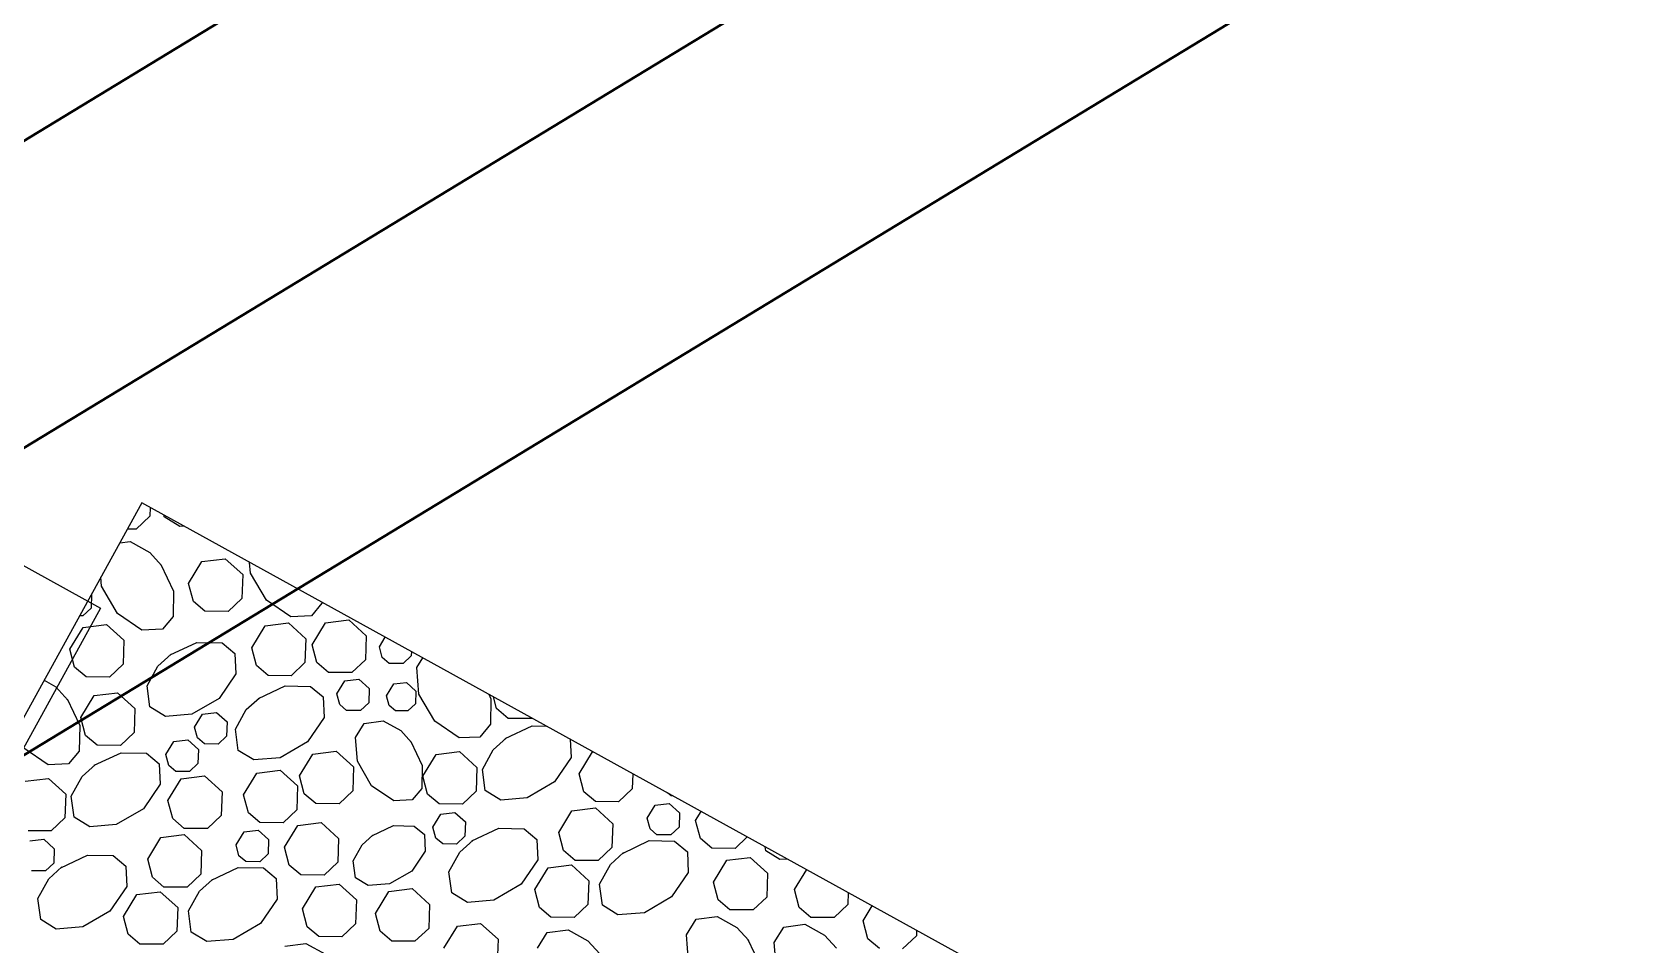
# Model space of a CAD drawing. Header units: inches. Extents: x -5337 to 1057, y 15227 to 19227.
# Drawn here: x -3595.74 to -3577.38, y 16337.01 to 16347.43 of the extents above; entities that cross this region are included whole.
import ezdxf

# ---------------------------------------------------------------- set-up
doc = ezdxf.new("R2010")
doc.units = ezdxf.units.IN
doc.header["$LTSCALE"] = 150
doc.header["$MEASUREMENT"] = 0
for name, color, linetype in [('COMT-MIN', 84, 'Continuous'), ('PAVING', 7, 'Continuous'), ('STORM INLET', 7, 'Continuous')]:
    doc.layers.add(name, color=color, linetype=linetype)

msp = doc.modelspace()

# ---------------------------------------------------------------- linework, layer by layer
at = {"layer": 'COMT-MIN', "color": 5, "linetype": 'Continuous', "lineweight": 40}
for p, q in [((-3612.576, 16336.03), (-3561.984, 16366.741)), ((-3610.675, 16333.675), (-3561.137, 16363.746)), ((-3608.773, 16331.32), (-3560.29, 16360.751))]:
    msp.add_line(p, q, dxfattribs=at)
at = {"layer": 'PAVING', "color": 1}
for p, q in [((-3594.485, 16342.055), (-3599.313, 16333.298)), ((-3576.971, 16332.398), (-3594.485, 16342.055)), ((-3594.39, 16342.003), (-3594.394, 16341.904)), ((-3594.394, 16341.904), (-3594.55, 16341.755)), ((-3594.228, 16341.896), (-3594.231, 16341.915)), ((-3594.05, 16341.786), (-3594.228, 16341.896)), ((-3594.003, 16341.79), (-3594.05, 16341.786)), ((-3594.736, 16341.599), (-3594.619, 16341.615)), ((-3594.55, 16341.755), (-3594.65, 16341.756)), ((-3594.619, 16341.615), (-3594.395, 16341.49)), ((-3594.395, 16341.49), (-3594.258, 16341.34)), ((-3593.798, 16341.384), (-3593.531, 16341.417)), ((-3593.531, 16341.417), (-3593.332, 16341.236)), ((-3594.267, 16341.352), (-3594.122, 16341.047)), ((-3593.95, 16341.135), (-3593.798, 16341.384)), ((-3593.332, 16341.236), (-3593.342, 16340.964)), ((-3593.242, 16341.254), (-3593.253, 16341.376)), ((-3593.061, 16340.943), (-3593.242, 16341.254)), ((-3594.944, 16341.102), (-3594.953, 16341.206)), ((-3594.763, 16340.791), (-3594.944, 16341.102)), ((-3594.122, 16341.047), (-3594.128, 16340.757)), ((-3593.896, 16340.929), (-3593.95, 16341.135)), ((-3595.065, 16340.852), (-3595.159, 16340.763)), ((-3595.06, 16341.012), (-3595.065, 16340.852)), ((-3593.764, 16340.817), (-3593.896, 16340.929)), ((-3593.342, 16340.964), (-3593.498, 16340.815)), ((-3592.782, 16340.752), (-3593.061, 16340.943)), ((-3592.426, 16340.908), (-3592.547, 16340.763)), ((-3592.426, 16340.92), (-3592.426, 16340.908)), ((-3595.159, 16340.763), (-3595.197, 16340.763)), ((-3594.484, 16340.601), (-3594.763, 16340.791)), ((-3594.128, 16340.757), (-3594.249, 16340.611)), ((-3593.498, 16340.815), (-3593.764, 16340.817)), ((-3593.076, 16340.65), (-3592.809, 16340.683)), ((-3592.809, 16340.683), (-3592.611, 16340.502)), ((-3592.547, 16340.763), (-3592.782, 16340.752)), ((-3592.537, 16340.435), (-3592.386, 16340.685)), ((-3592.386, 16340.685), (-3592.119, 16340.718)), ((-3592.119, 16340.718), (-3591.92, 16340.537)), ((-3595.307, 16340.384), (-3595.155, 16340.633)), ((-3595.155, 16340.633), (-3594.888, 16340.666)), ((-3594.888, 16340.666), (-3594.69, 16340.485)), ((-3594.69, 16340.485), (-3594.699, 16340.213)), ((-3594.249, 16340.611), (-3594.484, 16340.601)), ((-3593.228, 16340.4), (-3593.076, 16340.65)), ((-3592.611, 16340.502), (-3592.62, 16340.23)), ((-3591.92, 16340.537), (-3591.929, 16340.264)), ((-3591.769, 16340.411), (-3591.703, 16340.521)), ((-3595.253, 16340.179), (-3595.307, 16340.384)), ((-3594.3, 16340.19), (-3594.15, 16340.327)), ((-3594.162, 16340.318), (-3593.857, 16340.462)), ((-3593.857, 16340.462), (-3593.567, 16340.456)), ((-3593.567, 16340.456), (-3593.421, 16340.335)), ((-3593.421, 16340.335), (-3593.411, 16340.101)), ((-3593.174, 16340.196), (-3593.228, 16340.4)), ((-3592.484, 16340.23), (-3592.537, 16340.435)), ((-3591.737, 16340.288), (-3591.769, 16340.411)), ((-3591.405, 16340.309), (-3591.499, 16340.22)), ((-3591.403, 16340.356), (-3591.405, 16340.309)), ((-3595.121, 16340.067), (-3595.253, 16340.179)), ((-3594.699, 16340.213), (-3594.855, 16340.065)), ((-3594.425, 16339.965), (-3594.3, 16340.19)), ((-3593.042, 16340.083), (-3593.174, 16340.196)), ((-3592.62, 16340.23), (-3592.776, 16340.081)), ((-3592.352, 16340.118), (-3592.484, 16340.23)), ((-3592.086, 16340.116), (-3592.352, 16340.118)), ((-3591.929, 16340.264), (-3592.086, 16340.116)), ((-3591.658, 16340.221), (-3591.737, 16340.288)), ((-3591.499, 16340.22), (-3591.658, 16340.221)), ((-3591.342, 16340.173), (-3591.274, 16340.285)), ((-3591.317, 16339.871), (-3591.342, 16340.173)), ((-3595.602, 16340.028), (-3595.466, 16339.953)), ((-3595.466, 16339.953), (-3595.33, 16339.803)), ((-3594.855, 16340.065), (-3595.121, 16340.067)), ((-3594.393, 16339.725), (-3594.425, 16339.965)), ((-3593.411, 16340.101), (-3593.601, 16339.822)), ((-3593.152, 16339.82), (-3592.847, 16339.965)), ((-3592.776, 16340.081), (-3593.042, 16340.083)), ((-3592.847, 16339.965), (-3592.557, 16339.959)), ((-3592.557, 16339.959), (-3592.412, 16339.838)), ((-3592.256, 16339.874), (-3592.165, 16340.024)), ((-3592.165, 16340.024), (-3592.005, 16340.043)), ((-3592.005, 16340.043), (-3591.885, 16339.935)), ((-3591.885, 16339.935), (-3591.891, 16339.771)), ((-3591.687, 16339.851), (-3591.605, 16339.986)), ((-3591.605, 16339.986), (-3591.461, 16340.004)), ((-3591.461, 16340.004), (-3591.353, 16339.906)), ((-3595.338, 16339.815), (-3595.194, 16339.51)), ((-3595.182, 16339.604), (-3595.029, 16339.853)), ((-3595.029, 16339.853), (-3594.762, 16339.886)), ((-3594.762, 16339.886), (-3594.564, 16339.705)), ((-3593.601, 16339.822), (-3593.912, 16339.64)), ((-3593.291, 16339.693), (-3593.14, 16339.829)), ((-3592.412, 16339.838), (-3592.401, 16339.604)), ((-3592.223, 16339.751), (-3592.256, 16339.874)), ((-3592.144, 16339.684), (-3592.223, 16339.751)), ((-3591.891, 16339.771), (-3591.985, 16339.683)), ((-3591.658, 16339.74), (-3591.687, 16339.851)), ((-3591.358, 16339.759), (-3591.443, 16339.679)), ((-3591.353, 16339.906), (-3591.358, 16339.759)), ((-3591.136, 16339.56), (-3591.317, 16339.871)), ((-3590.52, 16339.869), (-3590.495, 16339.816)), ((-3590.495, 16339.816), (-3590.501, 16339.526)), ((-3590.429, 16339.705), (-3590.464, 16339.838)), ((-3595.128, 16339.399), (-3595.181, 16339.604)), ((-3594.564, 16339.705), (-3594.573, 16339.433)), ((-3594.214, 16339.615), (-3594.393, 16339.725)), ((-3593.912, 16339.64), (-3594.214, 16339.615)), ((-3593.882, 16339.492), (-3593.79, 16339.641)), ((-3593.79, 16339.641), (-3593.63, 16339.661)), ((-3593.63, 16339.661), (-3593.511, 16339.553)), ((-3593.415, 16339.468), (-3593.291, 16339.693)), ((-3592.401, 16339.604), (-3592.591, 16339.325)), ((-3591.985, 16339.683), (-3592.144, 16339.684)), ((-3591.586, 16339.68), (-3591.658, 16339.74)), ((-3591.443, 16339.679), (-3591.586, 16339.68)), ((-3590.297, 16339.592), (-3590.429, 16339.705)), ((-3590.031, 16339.59), (-3590.297, 16339.592)), ((-3590.025, 16339.596), (-3590.031, 16339.59)), ((-3595.194, 16339.51), (-3595.2, 16339.22)), ((-3594.995, 16339.286), (-3595.128, 16339.399)), ((-3594.573, 16339.433), (-3594.73, 16339.285)), ((-3593.849, 16339.369), (-3593.882, 16339.492)), ((-3593.517, 16339.389), (-3593.611, 16339.3)), ((-3593.511, 16339.553), (-3593.517, 16339.389)), ((-3593.383, 16339.228), (-3593.415, 16339.468)), ((-3592.043, 16339.376), (-3591.944, 16339.536)), ((-3591.944, 16339.536), (-3591.728, 16339.565)), ((-3591.728, 16339.565), (-3591.526, 16339.453)), ((-3591.526, 16339.453), (-3591.403, 16339.318)), ((-3590.856, 16339.369), (-3591.136, 16339.56)), ((-3590.501, 16339.526), (-3590.622, 16339.38)), ((-3590.33, 16339.363), (-3590.024, 16339.508)), ((-3590.024, 16339.508), (-3589.858, 16339.504)), ((-3595.555, 16339.063), (-3595.835, 16339.254)), ((-3595.2, 16339.22), (-3595.321, 16339.074)), ((-3595.028, 16339.057), (-3594.722, 16339.201)), ((-3594.73, 16339.285), (-3594.995, 16339.286)), ((-3594.722, 16339.201), (-3594.433, 16339.195)), ((-3594.209, 16339.179), (-3594.118, 16339.328)), ((-3594.118, 16339.328), (-3593.958, 16339.348)), ((-3593.958, 16339.348), (-3593.838, 16339.239)), ((-3593.77, 16339.301), (-3593.849, 16339.369)), ((-3593.838, 16339.239), (-3593.844, 16339.076)), ((-3593.611, 16339.3), (-3593.77, 16339.301)), ((-3593.204, 16339.118), (-3593.383, 16339.228)), ((-3592.591, 16339.325), (-3592.902, 16339.143)), ((-3592.53, 16339.186), (-3592.263, 16339.219)), ((-3592.263, 16339.219), (-3592.064, 16339.038)), ((-3592.021, 16339.103), (-3592.043, 16339.376)), ((-3591.411, 16339.329), (-3591.281, 16339.053)), ((-3591.121, 16339.181), (-3590.854, 16339.214)), ((-3590.622, 16339.38), (-3590.856, 16339.369)), ((-3590.854, 16339.214), (-3590.655, 16339.033)), ((-3590.592, 16339.01), (-3590.468, 16339.235)), ((-3590.468, 16339.235), (-3590.317, 16339.372)), ((-3589.587, 16339.355), (-3589.578, 16339.146)), ((-3589.487, 16338.959), (-3589.335, 16339.209)), ((-3589.335, 16339.209), (-3589.325, 16339.21)), ((-3595.321, 16339.074), (-3595.555, 16339.063)), ((-3595.166, 16338.929), (-3595.016, 16339.065)), ((-3594.433, 16339.195), (-3594.287, 16339.074)), ((-3594.287, 16339.074), (-3594.276, 16338.84)), ((-3594.176, 16339.055), (-3594.209, 16339.179)), ((-3594.097, 16338.988), (-3594.176, 16339.055)), ((-3593.844, 16339.076), (-3593.938, 16338.987)), ((-3592.902, 16339.143), (-3593.204, 16339.118)), ((-3592.682, 16338.937), (-3592.53, 16339.186)), ((-3592.064, 16339.038), (-3592.074, 16338.766)), ((-3591.858, 16338.824), (-3592.021, 16339.103)), ((-3591.281, 16339.053), (-3591.286, 16338.793)), ((-3591.273, 16338.932), (-3591.121, 16339.181)), ((-3590.655, 16339.033), (-3590.664, 16338.761)), ((-3589.578, 16339.146), (-3589.768, 16338.867)), ((-3595.819, 16338.875), (-3595.552, 16338.908)), ((-3595.552, 16338.908), (-3595.354, 16338.727)), ((-3595.291, 16338.704), (-3595.166, 16338.929)), ((-3594.276, 16338.84), (-3594.467, 16338.561)), ((-3594.186, 16338.653), (-3594.034, 16338.903)), ((-3593.938, 16338.987), (-3594.097, 16338.988)), ((-3594.034, 16338.903), (-3593.767, 16338.936)), ((-3593.767, 16338.936), (-3593.568, 16338.755)), ((-3593.321, 16338.72), (-3593.169, 16338.969)), ((-3593.169, 16338.969), (-3592.902, 16339.002)), ((-3592.902, 16339.002), (-3592.704, 16338.821)), ((-3592.628, 16338.732), (-3592.682, 16338.937)), ((-3591.219, 16338.727), (-3591.273, 16338.932)), ((-3590.56, 16338.77), (-3590.592, 16339.01)), ((-3589.768, 16338.867), (-3590.079, 16338.685)), ((-3589.433, 16338.755), (-3589.487, 16338.959)), ((-3588.873, 16338.961), (-3588.879, 16338.788)), ((-3595.354, 16338.727), (-3595.363, 16338.455)), ((-3595.258, 16338.464), (-3595.291, 16338.704)), ((-3594.132, 16338.448), (-3594.186, 16338.653)), ((-3593.568, 16338.755), (-3593.577, 16338.482)), ((-3593.267, 16338.515), (-3593.321, 16338.719)), ((-3592.704, 16338.821), (-3592.713, 16338.549)), ((-3592.496, 16338.62), (-3592.628, 16338.732)), ((-3592.074, 16338.766), (-3592.23, 16338.618)), ((-3591.606, 16338.652), (-3591.858, 16338.824)), ((-3591.395, 16338.662), (-3591.606, 16338.652)), ((-3591.286, 16338.793), (-3591.395, 16338.662)), ((-3591.087, 16338.615), (-3591.219, 16338.727)), ((-3590.664, 16338.761), (-3590.821, 16338.613)), ((-3590.382, 16338.66), (-3590.56, 16338.77)), ((-3590.079, 16338.685), (-3590.382, 16338.66)), ((-3589.301, 16338.642), (-3589.433, 16338.755)), ((-3588.879, 16338.788), (-3589.035, 16338.64)), ((-3588.436, 16338.708), (-3588.476, 16338.742)), ((-3588.414, 16338.708), (-3588.436, 16338.708)), ((-3595.08, 16338.354), (-3595.258, 16338.464)), ((-3594.467, 16338.561), (-3594.778, 16338.379)), ((-3593.577, 16338.482), (-3593.734, 16338.334)), ((-3593.135, 16338.402), (-3593.267, 16338.515)), ((-3592.713, 16338.549), (-3592.869, 16338.4)), ((-3592.23, 16338.618), (-3592.496, 16338.62)), ((-3591.158, 16338.349), (-3591.067, 16338.498)), ((-3590.821, 16338.613), (-3591.087, 16338.615)), ((-3591.067, 16338.498), (-3590.906, 16338.518)), ((-3590.906, 16338.518), (-3590.787, 16338.41)), ((-3589.72, 16338.289), (-3589.568, 16338.538)), ((-3589.568, 16338.538), (-3589.301, 16338.571)), ((-3589.035, 16338.64), (-3589.301, 16338.642)), ((-3589.301, 16338.571), (-3589.102, 16338.39)), ((-3588.709, 16338.453), (-3588.617, 16338.603)), ((-3588.617, 16338.603), (-3588.457, 16338.622)), ((-3588.457, 16338.622), (-3588.338, 16338.514)), ((-3588.338, 16338.514), (-3588.344, 16338.351)), ((-3588.155, 16338.427), (-3588.092, 16338.53)), ((-3595.52, 16338.307), (-3595.785, 16338.309)), ((-3595.363, 16338.455), (-3595.52, 16338.307)), ((-3594.778, 16338.379), (-3595.08, 16338.354)), ((-3594, 16338.336), (-3594.132, 16338.448)), ((-3593.734, 16338.334), (-3594, 16338.336)), ((-3593.407, 16338.147), (-3593.316, 16338.297)), ((-3593.316, 16338.297), (-3593.156, 16338.316)), ((-3593.156, 16338.316), (-3593.037, 16338.208)), ((-3592.869, 16338.4), (-3593.135, 16338.402)), ((-3592.853, 16338.121), (-3592.701, 16338.371)), ((-3592.701, 16338.371), (-3592.435, 16338.403)), ((-3592.435, 16338.403), (-3592.236, 16338.222)), ((-3591.855, 16338.251), (-3591.607, 16338.368)), ((-3591.607, 16338.368), (-3591.373, 16338.363)), ((-3591.373, 16338.363), (-3591.255, 16338.265)), ((-3591.126, 16338.226), (-3591.158, 16338.349)), ((-3590.787, 16338.41), (-3590.793, 16338.246)), ((-3590.711, 16338.193), (-3590.406, 16338.338)), ((-3590.406, 16338.338), (-3590.116, 16338.332)), ((-3590.116, 16338.332), (-3589.971, 16338.211)), ((-3589.666, 16338.084), (-3589.72, 16338.289)), ((-3589.102, 16338.39), (-3589.111, 16338.118)), ((-3588.676, 16338.33), (-3588.709, 16338.453)), ((-3588.597, 16338.263), (-3588.676, 16338.33)), ((-3588.344, 16338.351), (-3588.437, 16338.261)), ((-3588.101, 16338.222), (-3588.155, 16338.427)), ((-3595.765, 16338.193), (-3595.605, 16338.212)), ((-3595.605, 16338.212), (-3595.486, 16338.104)), ((-3595.486, 16338.104), (-3595.492, 16337.94)), ((-3594.418, 16337.983), (-3594.266, 16338.232)), ((-3594.266, 16338.232), (-3594, 16338.265)), ((-3594, 16338.265), (-3593.801, 16338.084)), ((-3593.375, 16338.024), (-3593.407, 16338.147)), ((-3593.037, 16338.208), (-3593.042, 16338.045)), ((-3592.8, 16337.916), (-3592.853, 16338.121)), ((-3592.236, 16338.222), (-3592.245, 16337.95)), ((-3592.068, 16337.966), (-3591.967, 16338.148)), ((-3591.967, 16338.148), (-3591.845, 16338.258)), ((-3591.255, 16338.265), (-3591.246, 16338.075)), ((-3591.046, 16338.158), (-3591.126, 16338.226)), ((-3590.887, 16338.157), (-3591.046, 16338.158)), ((-3590.793, 16338.246), (-3590.887, 16338.157)), ((-3590.849, 16338.066), (-3590.699, 16338.203)), ((-3589.971, 16338.211), (-3589.96, 16337.977)), ((-3589.111, 16338.118), (-3589.268, 16337.97)), ((-3588.99, 16338.051), (-3588.685, 16338.196)), ((-3588.685, 16338.196), (-3588.395, 16338.19)), ((-3588.437, 16338.261), (-3588.597, 16338.263)), ((-3588.395, 16338.19), (-3588.249, 16338.068)), ((-3587.969, 16338.11), (-3588.101, 16338.222)), ((-3587.703, 16338.108), (-3587.969, 16338.11)), ((-3587.564, 16338.24), (-3587.703, 16338.108)), ((-3587.353, 16338.078), (-3587.359, 16338.126)), ((-3595.492, 16337.94), (-3595.585, 16337.851)), ((-3595.41, 16337.887), (-3595.104, 16338.032)), ((-3595.104, 16338.032), (-3594.814, 16338.026)), ((-3594.814, 16338.026), (-3594.669, 16337.905)), ((-3594.364, 16337.778), (-3594.418, 16337.983)), ((-3593.801, 16338.084), (-3593.81, 16337.812)), ((-3593.296, 16337.957), (-3593.375, 16338.024)), ((-3593.136, 16337.955), (-3593.296, 16337.957)), ((-3593.042, 16338.045), (-3593.136, 16337.955)), ((-3592.667, 16337.804), (-3592.8, 16337.916)), ((-3592.245, 16337.95), (-3592.402, 16337.802)), ((-3592.042, 16337.771), (-3592.068, 16337.966)), ((-3591.246, 16338.075), (-3591.4, 16337.849)), ((-3590.974, 16337.841), (-3590.849, 16338.066)), ((-3589.96, 16337.977), (-3590.15, 16337.697)), ((-3589.842, 16337.886), (-3589.575, 16337.919)), ((-3589.533, 16337.971), (-3589.666, 16338.084)), ((-3589.575, 16337.919), (-3589.377, 16337.738)), ((-3589.268, 16337.97), (-3589.533, 16337.971)), ((-3589.253, 16337.698), (-3589.128, 16337.923)), ((-3589.128, 16337.923), (-3588.978, 16338.06)), ((-3588.249, 16338.068), (-3588.239, 16337.834)), ((-3587.951, 16337.723), (-3587.799, 16337.973)), ((-3587.799, 16337.973), (-3587.532, 16338.005)), ((-3587.532, 16338.005), (-3587.333, 16337.825)), ((-3587.192, 16337.979), (-3587.353, 16338.078)), ((-3587.105, 16337.986), (-3587.192, 16337.979)), ((-3595.585, 16337.851), (-3595.745, 16337.852)), ((-3595.672, 16337.535), (-3595.548, 16337.76)), ((-3595.548, 16337.76), (-3595.398, 16337.896)), ((-3594.669, 16337.905), (-3594.658, 16337.671)), ((-3594.232, 16337.666), (-3594.364, 16337.778)), ((-3593.81, 16337.812), (-3593.966, 16337.663)), ((-3593.827, 16337.617), (-3593.677, 16337.754)), ((-3593.689, 16337.745), (-3593.383, 16337.89)), ((-3593.383, 16337.89), (-3593.094, 16337.884)), ((-3593.094, 16337.884), (-3592.948, 16337.762)), ((-3592.948, 16337.762), (-3592.937, 16337.528)), ((-3592.402, 16337.802), (-3592.667, 16337.804)), ((-3591.897, 16337.682), (-3592.042, 16337.771)), ((-3591.4, 16337.849), (-3591.652, 16337.702)), ((-3590.942, 16337.601), (-3590.974, 16337.841)), ((-3589.994, 16337.637), (-3589.842, 16337.886)), ((-3589.377, 16337.738), (-3589.386, 16337.466)), ((-3588.239, 16337.834), (-3588.429, 16337.555)), ((-3587.333, 16337.825), (-3587.342, 16337.552)), ((-3587.024, 16337.637), (-3586.885, 16337.865)), ((-3594.658, 16337.671), (-3594.849, 16337.391)), ((-3594.693, 16337.331), (-3594.541, 16337.58)), ((-3594.541, 16337.58), (-3594.274, 16337.613)), ((-3594.274, 16337.613), (-3594.075, 16337.432)), ((-3593.966, 16337.663), (-3594.232, 16337.666)), ((-3593.951, 16337.393), (-3593.827, 16337.617)), ((-3592.649, 16337.417), (-3592.497, 16337.667)), ((-3592.497, 16337.667), (-3592.23, 16337.699)), ((-3592.23, 16337.699), (-3592.032, 16337.518)), ((-3591.652, 16337.702), (-3591.897, 16337.682)), ((-3591.814, 16337.365), (-3591.662, 16337.615)), ((-3591.662, 16337.615), (-3591.395, 16337.648)), ((-3591.395, 16337.648), (-3591.197, 16337.467)), ((-3590.763, 16337.491), (-3590.942, 16337.601)), ((-3590.15, 16337.697), (-3590.461, 16337.516)), ((-3589.94, 16337.432), (-3589.994, 16337.637)), ((-3589.221, 16337.458), (-3589.253, 16337.698)), ((-3588.429, 16337.555), (-3588.74, 16337.373)), ((-3587.896, 16337.518), (-3587.95, 16337.723)), ((-3587.342, 16337.552), (-3587.499, 16337.404)), ((-3586.97, 16337.432), (-3587.024, 16337.637)), ((-3586.411, 16337.604), (-3586.416, 16337.466)), ((-3595.64, 16337.295), (-3595.672, 16337.535)), ((-3594.849, 16337.391), (-3595.16, 16337.21)), ((-3594.075, 16337.432), (-3594.084, 16337.16)), ((-3593.919, 16337.152), (-3593.951, 16337.393)), ((-3592.937, 16337.528), (-3593.128, 16337.249)), ((-3592.595, 16337.212), (-3592.649, 16337.417)), ((-3592.032, 16337.518), (-3592.041, 16337.246)), ((-3591.76, 16337.161), (-3591.814, 16337.365)), ((-3591.197, 16337.467), (-3591.206, 16337.194)), ((-3590.461, 16337.516), (-3590.763, 16337.491)), ((-3589.808, 16337.32), (-3589.94, 16337.432)), ((-3589.386, 16337.466), (-3589.542, 16337.318)), ((-3589.043, 16337.348), (-3589.221, 16337.458)), ((-3588.74, 16337.373), (-3589.043, 16337.348)), ((-3587.764, 16337.406), (-3587.896, 16337.518)), ((-3587.499, 16337.404), (-3587.764, 16337.406)), ((-3586.838, 16337.319), (-3586.97, 16337.432)), ((-3586.416, 16337.466), (-3586.572, 16337.317)), ((-3586.241, 16337.28), (-3586.136, 16337.452)), ((-3595.462, 16337.185), (-3595.64, 16337.295)), ((-3595.16, 16337.21), (-3595.462, 16337.185)), ((-3594.639, 16337.126), (-3594.693, 16337.331)), ((-3593.128, 16337.249), (-3593.439, 16337.067)), ((-3592.463, 16337.1), (-3592.595, 16337.212)), ((-3592.041, 16337.246), (-3592.197, 16337.098)), ((-3591.206, 16337.194), (-3591.363, 16337.046)), ((-3591.031, 16336.968), (-3590.878, 16337.218)), ((-3590.878, 16337.218), (-3590.612, 16337.25)), ((-3590.612, 16337.25), (-3590.413, 16337.07)), ((-3589.542, 16337.318), (-3589.808, 16337.32)), ((-3588.26, 16337.118), (-3588.15, 16337.297)), ((-3588.15, 16337.297), (-3587.91, 16337.328)), ((-3587.91, 16337.328), (-3587.685, 16337.204)), ((-3587.685, 16337.204), (-3587.548, 16337.054)), ((-3587.256, 16337.031), (-3587.146, 16337.209)), ((-3587.146, 16337.209), (-3586.906, 16337.241)), ((-3586.906, 16337.241), (-3586.681, 16337.117)), ((-3586.572, 16337.317), (-3586.838, 16337.319)), ((-3586.187, 16337.076), (-3586.241, 16337.28)), ((-3594.507, 16337.014), (-3594.639, 16337.126)), ((-3594.241, 16337.012), (-3594.507, 16337.014)), ((-3594.084, 16337.16), (-3594.241, 16337.012)), ((-3593.741, 16337.042), (-3593.919, 16337.152)), ((-3593.439, 16337.067), (-3593.741, 16337.042)), ((-3592.849, 16336.991), (-3592.609, 16337.022)), ((-3592.609, 16337.022), (-3592.384, 16336.898)), ((-3592.197, 16337.098), (-3592.463, 16337.1)), ((-3591.628, 16337.048), (-3591.76, 16337.161)), ((-3591.363, 16337.046), (-3591.628, 16337.048)), ((-3590.413, 16337.07), (-3590.422, 16336.798)), ((-3589.962, 16336.967), (-3589.852, 16337.145)), ((-3589.852, 16337.145), (-3589.612, 16337.177)), ((-3589.612, 16337.177), (-3589.387, 16337.053)), ((-3589.387, 16337.053), (-3589.25, 16336.902)), ((-3588.235, 16336.816), (-3588.26, 16337.118)), ((-3587.557, 16337.066), (-3587.412, 16336.761)), ((-3587.231, 16336.728), (-3587.256, 16337.031)), ((-3586.681, 16337.117), (-3586.544, 16336.967)), ((-3586.055, 16336.963), (-3586.187, 16337.076)), ((-3585.632, 16337.109), (-3585.789, 16336.961)), ((-3585.63, 16337.173), (-3585.632, 16337.109))]:
    msp.add_line(p, q, dxfattribs=at)
at = {"layer": 'STORM INLET', "color": 5}
for p, q in [((-3606.22, 16347.063), (-3594.956, 16340.853)), ((-3594.956, 16340.853), (-3598.548, 16334.338))]:
    msp.add_line(p, q, dxfattribs=at)

doc.saveas('drawing.dxf')
